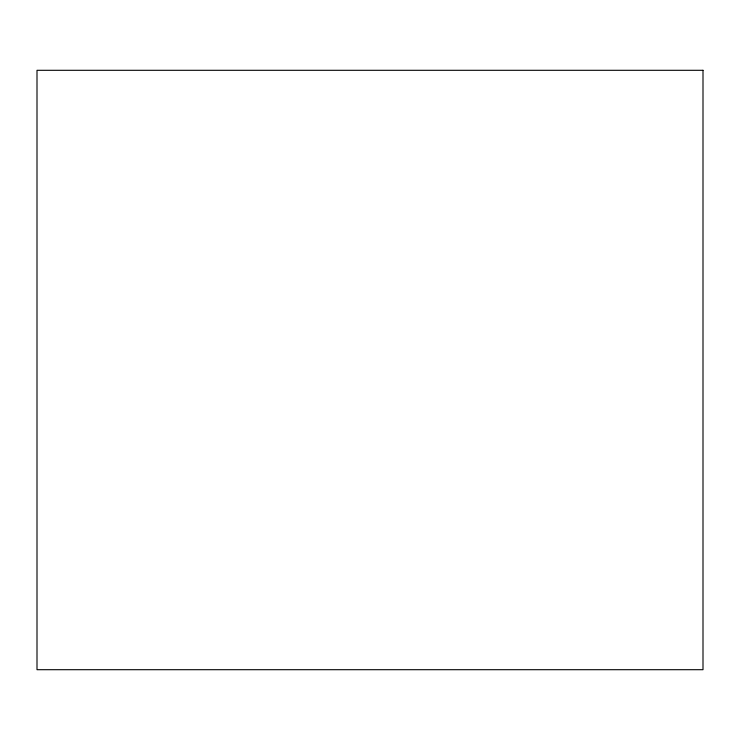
<?xml version="1.0" encoding="UTF-8"?>
<svg xmlns="http://www.w3.org/2000/svg" width="740" height="740" viewBox="0 0 740 740"><rect width="100%" height="100%" fill="white"/><g stroke="black" fill="none" stroke-linecap="round" stroke-linejoin="round"><path stroke-width="1.11" d="M703 70.3L37 70.3L37 669.7L703 669.7L703 70.3"/></g></svg>
